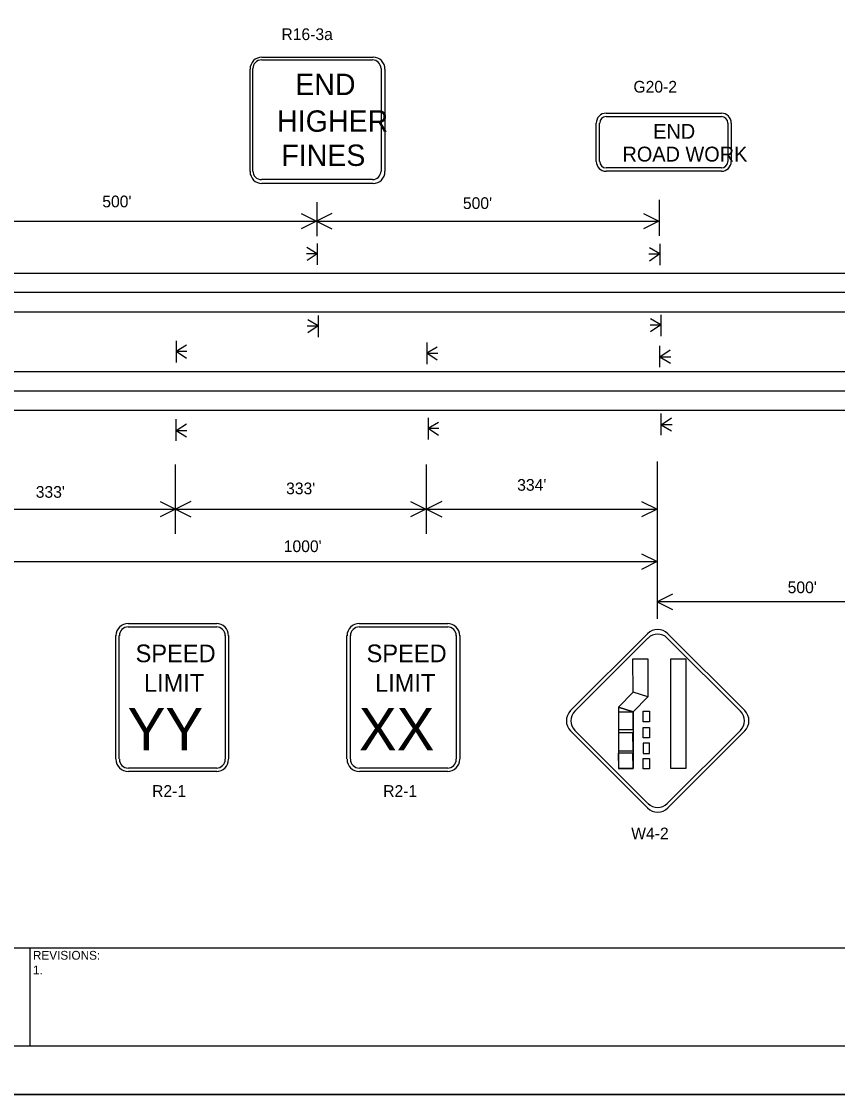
# Model space of a CAD drawing. Extents: x 0 to 34, y 0 to 22.
# Drawn here: x 11.32 to 19.68, y 0 to 10.99 of the extents above; entities that cross this region are included whole.
import ezdxf

# ---------------------------------------------------------------- set-up
doc = ezdxf.new("R2010")
doc.units = 0
for name, color, linetype in [('Level 1', 7, 'Continuous'), ('Level 32', 7, 'Continuous'), ('PlotBorder', 7, 'Continuous'), ('SHADE-GENERIC', 7, 'Continuous'), ('SHT-BNDRY', 7, 'Continuous'), ('SHT-FENCE', 7, 'Continuous'), ('Title_Box', 7, 'Continuous')]:
    doc.layers.add(name, color=color, linetype=linetype)

msp = doc.modelspace()

# ---------------------------------------------------------------- linework, layer by layer
at = {"layer": 'Level 1'}
for p, q in [((13.777, 10.597), (14.914, 10.597)), ((13.783, 10.625), (14.92, 10.625)), ((13.661, 9.453), (13.661, 10.503)), ((13.69, 9.459), (13.69, 10.509)), ((15.002, 10.509), (15.002, 9.459)), ((15.042, 10.503), (15.042, 9.453)), ((17.306, 10.051), (18.487, 10.051)), ((17.306, 10.016), (18.487, 10.016)), ((17.205, 9.557), (17.205, 9.95)), ((17.24, 9.557), (17.24, 9.95)), ((18.553, 9.95), (18.553, 9.557)), ((18.588, 9.95), (18.588, 9.557)), ((18.487, 9.491), (17.306, 9.491)), ((18.487, 9.456), (17.306, 9.456)), ((18.553, 9.491), (18.553, 9.491)), ((14.914, 9.372), (13.777, 9.372)), ((14.92, 9.33), (13.783, 9.33)), ((14.349, 8.792), (14.349, 9.141)), ((17.853, 8.796), (17.853, 9.164)), ((10.356, 8.944), (17.853, 8.944)), ((14.349, 8.718), (14.349, 8.607)), ((17.855, 8.714), (17.855, 8.604)), ((14.349, 8.611), (14.238, 8.611)), ((14.349, 8.612), (14.242, 8.675)), ((14.349, 8.612), (14.244, 8.541)), ((14.349, 8.607), (14.349, 8.497)), ((17.855, 8.607), (17.745, 8.607)), ((17.855, 8.609), (17.749, 8.671)), ((17.855, 8.609), (17.75, 8.537)), ((17.855, 8.604), (17.855, 8.493)), ((14.349, 8.497), (14.349, 8.497)), ((17.855, 8.493), (17.855, 8.493)), ((1.821, 8.412), (28.516, 8.412)), ((1.821, 8.219), (28.516, 8.219)), ((1.821, 8.018), (28.516, 8.018)), ((14.358, 7.873), (14.251, 7.936)), ((14.358, 7.978), (14.358, 7.868)), ((17.866, 7.882), (17.76, 7.945)), ((17.866, 7.987), (17.866, 7.877)), ((14.358, 7.871), (14.247, 7.871)), ((14.358, 7.873), (14.253, 7.802)), ((14.358, 7.868), (14.358, 7.758)), ((17.866, 7.88), (17.756, 7.88)), ((17.866, 7.882), (17.761, 7.811)), ((17.866, 7.877), (17.866, 7.767)), ((12.905, 7.72), (12.905, 7.609)), ((14.358, 7.758), (14.358, 7.758)), ((15.471, 7.701), (15.471, 7.591)), ((17.866, 7.767), (17.866, 7.767)), ((12.905, 7.614), (13.011, 7.677)), ((12.905, 7.614), (13.01, 7.543)), ((12.905, 7.613), (13.015, 7.613)), ((12.905, 7.609), (12.905, 7.499)), ((15.471, 7.596), (15.578, 7.659)), ((15.471, 7.596), (15.576, 7.525)), ((15.471, 7.594), (15.582, 7.594)), ((15.471, 7.591), (15.471, 7.48)), ((17.857, 7.67), (17.857, 7.67)), ((17.857, 7.559), (17.857, 7.67)), ((17.857, 7.554), (17.962, 7.626)), ((12.905, 7.499), (12.905, 7.499)), ((15.471, 7.48), (15.471, 7.48)), ((17.857, 7.449), (17.857, 7.559)), ((17.857, 7.556), (17.968, 7.556)), ((17.857, 7.554), (17.964, 7.492)), ((1.821, 7.404), (28.516, 7.404)), ((1.821, 7.207), (28.516, 7.207)), ((1.821, 7.01), (28.516, 7.01)), ((15.485, 6.93), (15.485, 6.82)), ((17.871, 6.975), (17.871, 6.975)), ((17.871, 6.865), (17.871, 6.975)), ((17.871, 6.86), (17.976, 6.931)), ((12.905, 6.916), (12.905, 6.916)), ((12.905, 6.805), (12.905, 6.916)), ((12.905, 6.8), (13.01, 6.871)), ((15.485, 6.825), (15.591, 6.888)), ((15.485, 6.825), (15.59, 6.754)), ((15.485, 6.824), (15.595, 6.824)), ((15.485, 6.82), (15.485, 6.71)), ((17.871, 6.755), (17.871, 6.865)), ((17.871, 6.861), (17.981, 6.861)), ((17.871, 6.86), (17.977, 6.797)), ((12.905, 6.695), (12.905, 6.805)), ((12.905, 6.802), (13.015, 6.802)), ((12.905, 6.8), (13.011, 6.737)), ((15.485, 6.71), (15.485, 6.71)), ((17.828, 6.485), (17.828, 4.873)), ((12.897, 5.743), (12.897, 6.453)), ((15.469, 5.743), (15.469, 6.453)), ((2.668, 5.996), (17.828, 5.996)), ((2.668, 5.458), (17.828, 5.458)), ((12.413, 4.824), (12.416, 4.824)), ((12.413, 4.789), (12.416, 4.789)), ((12.416, 4.824), (13.32, 4.824)), ((12.416, 4.789), (13.32, 4.789)), ((14.779, 4.824), (14.782, 4.824)), ((14.779, 4.789), (14.782, 4.789)), ((14.782, 4.824), (15.686, 4.824)), ((14.782, 4.789), (15.686, 4.789)), ((12.287, 3.438), (12.287, 4.703)), ((12.322, 3.438), (12.322, 4.703)), ((13.406, 4.703), (13.406, 3.438)), ((13.441, 4.703), (13.441, 3.438)), ((14.653, 3.438), (14.653, 4.703)), ((14.688, 3.438), (14.688, 4.703)), ((15.772, 4.703), (15.772, 3.438)), ((15.807, 4.703), (15.807, 3.438)), ((17.73, 4.72), (16.942, 3.932)), ((17.735, 4.675), (16.986, 3.927)), ((18.681, 3.927), (17.932, 4.675)), ((18.726, 3.932), (17.938, 4.72)), ((16.942, 3.724), (17.73, 2.936)), ((16.986, 3.73), (17.735, 2.981)), ((17.932, 2.981), (18.681, 3.73)), ((17.938, 2.936), (18.726, 3.724)), ((13.32, 3.344), (12.416, 3.344)), ((13.32, 3.309), (12.416, 3.309)), ((15.686, 3.344), (14.782, 3.344)), ((15.686, 3.309), (14.782, 3.309))]:
    msp.add_line(p, q, dxfattribs=at)
for points in [[(14.184, 9.023), (14.342, 8.944), (14.184, 8.865)], [(14.499, 9.023), (14.342, 8.944), (14.499, 8.865)], [(17.689, 9.023), (17.846, 8.944), (17.689, 8.865)], [(12.739, 6.075), (12.896, 5.997), (12.739, 5.918)], [(13.054, 6.075), (12.896, 5.997), (13.054, 5.918)], [(15.305, 6.074), (15.462, 5.996), (15.305, 5.917)], [(15.624, 6.074), (15.467, 5.996), (15.624, 5.917)], [(17.67, 6.074), (17.828, 5.996), (17.67, 5.917)], [(17.67, 5.537), (17.828, 5.458), (17.67, 5.379)], [(17.985, 5.126), (17.828, 5.048), (17.985, 4.969)]]:
    msp.add_lwpolyline(points, dxfattribs=at)
for centre, radius, start, end in [((13.783, 10.503), 0.122, 90, 180), ((13.777, 10.509), 0.0875, 90, 180), ((14.914, 10.509), 0.0875, 0, 90), ((14.92, 10.503), 0.122, 0, 90), ((17.306, 9.95), 0.101, 89.9992, 179.9924), ((17.306, 9.95), 0.0656, 89.9992, 179.9924), ((18.487, 9.95), 0.101, 0, 90), ((18.487, 9.95), 0.0656, 0, 90), ((13.783, 9.453), 0.122, 180, 270), ((13.777, 9.459), 0.0875, 180, 270), ((14.914, 9.459), 0.0875, 270, 0), ((14.92, 9.453), 0.122, 270, 0), ((17.306, 9.557), 0.101, 180, 270), ((17.306, 9.557), 0.0656, 180, 270), ((18.487, 9.557), 0.0656, 270.0008, 0), ((18.487, 9.557), 0.101, 270.0008, 0), ((12.413, 4.699), 0.125, 90, 180), ((12.413, 4.699), 0.0903, 90, 180), ((13.316, 4.699), 0.125, 0, 90), ((13.316, 4.699), 0.0903, 0, 90), ((14.779, 4.699), 0.125, 90, 180), ((14.779, 4.699), 0.0903, 90, 180), ((15.682, 4.699), 0.125, 0, 90), ((15.682, 4.699), 0.0903, 0, 90), ((17.834, 4.616), 0.147, 45, 135), ((17.834, 4.577), 0.139, 45, 135), ((17.046, 3.828), 0.147, 135, 225), ((17.085, 3.828), 0.139, 135, 225), ((18.583, 3.828), 0.139, 315, 45), ((18.622, 3.828), 0.147, 315, 45), ((12.413, 3.434), 0.125, 180, 270), ((12.413, 3.434), 0.0903, 180, 270), ((13.316, 3.434), 0.0903, 270, 0), ((13.316, 3.434), 0.125, 270, 0), ((14.779, 3.434), 0.125, 180, 270), ((14.779, 3.434), 0.0903, 180, 270), ((15.682, 3.434), 0.0903, 270, 0), ((15.682, 3.434), 0.125, 270, 0), ((17.834, 3.079), 0.139, 225, 315), ((17.834, 3.04), 0.147, 225, 315)]:
    msp.add_arc(centre, radius, start, end, dxfattribs=at)
at = {"layer": 'Level 32'}
msp.add_line((20.89, 5.048), (17.828, 5.048), dxfattribs=at)
at = {"layer": 'PlotBorder'}
msp.add_lwpolyline([(0, 0), (34, 0), (34, 22), (0, 22)], close=True, dxfattribs=at)
at = {"layer": 'SHADE-GENERIC'}
for points in [[(17.581, 4.462), (17.733, 4.462), (17.734, 4.073), (17.582, 4.121)], [(17.97, 4.463), (18.121, 4.463), (18.121, 3.339), (17.97, 3.339)], [(17.734, 4.073), (17.582, 4.121), (17.432, 3.969), (17.582, 3.92)], [(17.583, 3.919), (17.432, 3.969), (17.432, 3.74), (17.584, 3.74)], [(17.582, 3.339), (17.435, 3.339), (17.435, 3.92), (17.582, 3.92)], [(17.685, 3.925), (17.751, 3.925), (17.751, 3.819), (17.685, 3.819)], [(17.685, 3.758), (17.751, 3.758), (17.751, 3.653), (17.685, 3.653)], [(17.581, 3.705), (17.432, 3.705), (17.432, 3.521), (17.583, 3.521)], [(17.751, 3.6), (17.685, 3.6), (17.685, 3.494), (17.751, 3.494)], [(17.58, 3.495), (17.431, 3.495), (17.432, 3.339), (17.582, 3.339)], [(17.685, 3.441), (17.751, 3.441), (17.751, 3.336), (17.685, 3.336)]]:
    msp.add_lwpolyline(points, close=True, dxfattribs=at)
at = {"layer": 'SHT-BNDRY'}
msp.add_line((11.408, 0.5), (11.408, 1.501), dxfattribs=at)
msp.add_lwpolyline([(1.25, 0.5), (33.5, 0.5), (33.5, 21.5), (1.25, 21.5)], close=True, dxfattribs=at)
msp.add_lwpolyline([(1.25, 1.501), (33.5, 1.501)], dxfattribs=at)
at = {"layer": 'SHT-FENCE'}
msp.add_lwpolyline([(0, 22), (34, 22), (34, 0), (0, 0)], close=True, dxfattribs=at)

# ---------------------------------------------------------------- texts
at = {"layer": 'Level 1'}
for s, height, p in [('R16-3a', 0.12, (13.982, 10.8)), ('END', 0.2187, (14.123, 10.237)), ('G20-2', 0.12, (17.586, 10.262)), ('HIGHER', 0.2187, (13.938, 9.861)), ('END', 0.1523, (17.788, 9.789)), ('FINES', 0.2187, (13.98, 9.511)), ('ROAD WORK', 0.1522, (17.474, 9.556)), ("500'", 0.12, (12.148, 9.087)), ("500'", 0.12, (15.84, 9.07)), ("333'", 0.12, (14.03, 6.148)), ("334'", 0.12, (16.396, 6.184)), ("333'", 0.12, (11.467, 6.112)), ("1000'", 0.12, (14.006, 5.556)), ("500'", 0.12, (19.165, 5.135)), ('SPEED', 0.1808, (12.489, 4.428)), ('SPEED', 0.1808, (14.854, 4.428)), ('LIMIT', 0.1806, (12.575, 4.125)), ('LIMIT', 0.1806, (14.941, 4.125)), ('YY', 0.4337, (12.407, 3.525)), ('XX', 0.4337, (14.775, 3.525)), ('R2-1', 0.12, (12.658, 3.049)), ('R2-1', 0.12, (15.024, 3.049)), ('W4-2', 0.12, (17.563, 2.614))]:
    msp.add_text(s, height=height, dxfattribs=at).set_placement(p)
at = {"layer": 'Title_Box'}
for s, p in [('REVISIONS:', (11.438, 1.381)), ('1.', (11.438, 1.231))]:
    msp.add_text(s, height=0.09, dxfattribs=at).set_placement(p)

doc.saveas('drawing.dxf')
